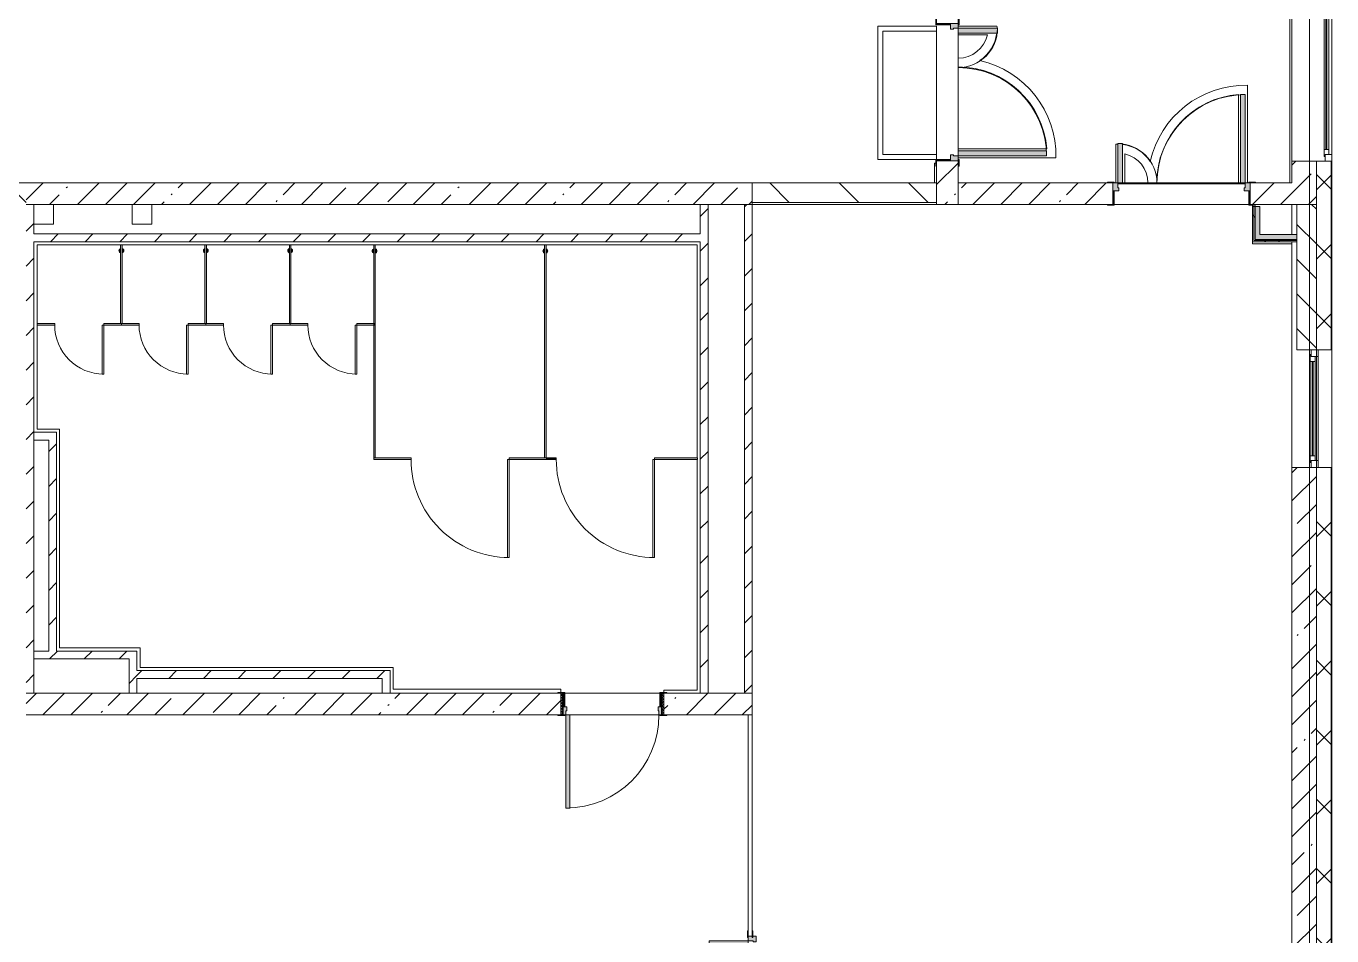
# Model space of a CAD drawing. Header units: millimetres. Extents: x 35224 to 234359, y -8553 to 29000.
# Drawn here: x 219279 to 232587, y 2927 to 12198 of the extents above; entities that cross this region are included whole.
import ezdxf

# ---------------------------------------------------------------- set-up
doc = ezdxf.new("R2010")
doc.units = ezdxf.units.MM
doc.linetypes.add('Осевая', pattern=[3175, 635, -476.25, 1587.5, -476.25])
for name, color, linetype, lineweight, true_color in [('A-DOOR-2', 7, 'Continuous', 5, 0xaaaaaa), ('A-DOOR-3', 7, 'Continuous', 5, 0xe2e2e2), ('A-DOOR-FRAM-2', 7, 'Continuous', 5, 0xe2e2e2), ('A-DOOR-FRAM-3', 7, 'Continuous', 5, 0xaaaaaa), ('A-FLOR-2', 7, 'Continuous', 5, 0xaaaaaa), ('A-GENM-4', 7, 'Continuous', 5, 0xe2ddcd), ('I-WALL-1', 7, 'Continuous', 9, 0xe7e7e7)]:
    doc.layers.add(name, color=color, linetype=linetype, lineweight=lineweight, true_color=true_color)
for name, color, linetype, lineweight in [('A-DOOR-6', 7, 'Continuous', 5), ('A-GENM-1', 7, 'Continuous', 5), ('A-GLAZ-1', 7, 'Continuous', 5), ('A-WALL', 7, 'Continuous', 9), ('A-WALL-4', 7, 'Continuous', 5), ('I-WALL-3', 7, 'Continuous', 5), ('Оси', 7, 'Continuous', 9), ('Оси-2', 7, 'Осевая', 9)]:
    doc.layers.add(name, color=color, linetype=linetype, lineweight=lineweight)
pattern_1 = [(45, (107348.7, 0), (-176.7767, 176.7767), [])]
pattern_2 = [(45, (107348.7, 0), (-285.1231, 285.1231), []), (45, (107633.8, 0), (-285.1231, 285.1231), [504.031, -100.806, 16.764, -84.042])]
pattern_3 = [(45, (107348.7, 0), (-530.33, 530.33), []), (135, (107348.7, 0), (-530.33, -530.33), [])]

# ---------------------------------------------------------------- blocks, each defined once
blk = doc.blocks.new('120_Окно_СКБ_1Ст - 120_Окно_СКБ_1Ст 1200х2500_h_ с форточкой 3-24161067-3_7_2_птичка')
at = {"layer": 'A-GLAZ-1'}
for p, q in [((-600, -127), (-600, -57)), ((-600, -57), (-530, -57)), ((600, -57), (-600, -57)), ((-530, -127), (-600, -127)), ((-600, -127), (-550, -127)), ((-530, -127), (-550, -127)), ((-550, -127), (-550, -137)), ((-530, -57), (-530, -127)), ((530, -87), (-530, -87)), ((-530, -87), (-530, -127)), ((-480, -137), (-480, -87)), ((-480, -107), (480, -107)), ((480, -117), (-480, -117)), ((480, -137), (480, -87)), ((530, -127), (530, -57)), ((530, -57), (600, -57)), ((530, -127), (530, -87)), ((600, -127), (530, -127)), ((550, -127), (530, -127)), ((550, -127), (600, -127)), ((550, -137), (550, -127)), ((600, -57), (600, -127)), ((-550, -137), (550, -137)), ((550, -137), (-550, -137))]:
    blk.add_line(p, q, dxfattribs=at)
blk = doc.blocks.new('110_Дверь_СКБ_2Ст - Д-5_п_ Из игровой в коридор-32679362-3_7_2_птичка')
at = {"layer": 'A-DOOR-3'}
for points in [[(612.5, 110), (662.5, 110), (662.5, 1010), (612.5, 1010), (612.5, 152.6)], [(-637.5, 110), (-587.5, 110), (-587.5, 510), (-637.5, 510)], [(712.5, -110), (712.5, 30), (697.5, 30), (697.5, -110)]]:
    blk.add_hatch(color=256, dxfattribs=at).paths.add_polyline_path(points)
h = blk.add_hatch(color=256, dxfattribs=at)
h.paths.add_polyline_path([(652.5, 30), (712.5, 30), (712.5, 110), (662.5, 110), (662.5, 60), (652.5, 60)])
h.paths.add_polyline_path([(-687.5, 30), (-627.5, 30), (-627.5, 60), (-637.5, 60), (-637.5, 110), (-687.5, 110)])
at = {"layer": 'A-DOOR-FRAM-2'}
for points in [[(-672.5, 110), (-672.5, 118), (-742.5, 118), (-742.5, 110)], [(-672.5, -110), (-672.5, 30), (-687.5, 30), (-687.5, -110)], [(767.5, 110), (767.5, 118), (697.5, 118), (697.5, 110), (761.2, 110)], [(-672.5, -118), (-672.5, -110), (-742.5, -110), (-742.5, -118)], [(767.5, -118), (767.5, -110), (697.5, -110), (697.5, -118), (761.2, -118)]]:
    blk.add_hatch(color=256, dxfattribs=at).paths.add_polyline_path(points)
at = {"layer": 'A-DOOR-2'}
for p, q in [((662.5, 1010), (612.5, 1010)), ((612.5, 1010), (612.5, 110)), ((662.5, 110), (662.5, 1010)), ((-637.5, 510), (-637.5, 110)), ((-587.5, 510), (-637.5, 510)), ((-587.5, 110), (-587.5, 510)), ((-637.5, 110), (-587.5, 110)), ((612.5, 110), (662.5, 110))]:
    blk.add_line(p, q, dxfattribs=at)
for centre, radius, start, end in [((662.5, 110), 900, 90, 180), ((-637.5, 110), 400, 360, 90)]:
    blk.add_arc(centre, radius, start, end, dxfattribs=at)
at = {"layer": 'A-DOOR-FRAM-3'}
for p, q in [((-672.5, 118), (-742.5, 118)), ((-742.5, 118), (-742.5, 110)), ((-742.5, 110), (-672.5, 110)), ((-637.5, 110), (-687.5, 110)), ((-687.5, 110), (-687.5, 30)), ((-687.5, 30), (-627.5, 30)), ((-672.5, 30), (-687.5, 30)), ((-687.5, 30), (-687.5, -110)), ((-672.5, 110), (-672.5, 118)), ((-672.5, -110), (-672.5, 30)), ((-637.5, 60), (-637.5, 110)), ((-627.5, 60), (-637.5, 60)), ((-627.5, 30), (-627.5, 60)), ((662.5, 60), (652.5, 60)), ((652.5, 60), (652.5, 30)), ((652.5, 30), (712.5, 30)), ((662.5, 110), (662.5, 60)), ((712.5, 110), (662.5, 110)), ((767.5, 118), (697.5, 118)), ((697.5, 118), (697.5, 110)), ((697.5, 110), (767.5, 110)), ((712.5, 30), (697.5, 30)), ((697.5, 30), (697.5, -110)), ((712.5, 30), (712.5, 110)), ((712.5, -110), (712.5, 30)), ((767.5, 110), (767.5, 118)), ((-672.5, -110), (-742.5, -110)), ((-742.5, -110), (-742.5, -118)), ((-742.5, -118), (-672.5, -118)), ((-687.5, -110), (-672.5, -110)), ((-672.5, -118), (-672.5, -110)), ((697.5, -110), (712.5, -110)), ((767.5, -110), (697.5, -110)), ((697.5, -110), (697.5, -118)), ((697.5, -118), (767.5, -118)), ((767.5, -118), (767.5, -110))]:
    blk.add_line(p, q, dxfattribs=at)
blk = doc.blocks.new('110_Дверь_СКБ_2Ст - Д-1_л_Лестничная клетка EIS60 2-32142534-3_7_2_птичка')
at = {"layer": 'A-DOOR-3'}
for points in [[(612, 110), (662, 110), (662, 1010), (612, 1010), (612, 603)], [(-588, 110), (-588, 510), (-638, 510), (-638, 110)], [(712, -110), (712, 30), (698, 25), (698, -110)]]:
    blk.add_hatch(color=256, dxfattribs=at).paths.add_polyline_path(points)
h = blk.add_hatch(color=256, dxfattribs=at)
h.paths.add_polyline_path([(652, 30), (712, 30), (712, 110), (662, 110), (662, 60), (652, 60)])
h.paths.add_polyline_path([(-688, 30), (-628, 30), (-628, 60), (-638, 60), (-638, 110), (-688, 110)])
at = {"layer": 'A-DOOR-FRAM-2'}
for points in [[(-672, 110), (-672, 118), (-742, 118), (-742, 110)], [(-672, -110), (-672, 30), (-688, 25), (-688, -110)], [(768, 110), (768, 118), (698, 118), (698, 110)], [(-672, -118), (-672, -110), (-742, -110), (-742, -118)], [(768, -118), (768, -110), (698, -110), (698, -118)]]:
    blk.add_hatch(color=256, dxfattribs=at).paths.add_polyline_path(points)
at = {"layer": 'A-DOOR-2'}
for p, q in [((662, 1010), (612, 1010)), ((612, 1010), (612, 110)), ((662, 110), (662, 1010)), ((-638, 510), (-638, 110)), ((-588, 510), (-638, 510)), ((-588, 110), (-588, 510)), ((-638, 110), (-588, 110)), ((612, 110), (662, 110))]:
    blk.add_line(p, q, dxfattribs=at)
for centre, radius, start, end in [((662, 110), 900, 90, 180), ((-638, 110), 400, 360, 90)]:
    blk.add_arc(centre, radius, start, end, dxfattribs=at)
at = {"layer": 'A-DOOR-FRAM-3'}
for p, q in [((-672, 118), (-742, 118)), ((-742, 118), (-742, 110)), ((-742, 110), (-672, 110)), ((-638, 110), (-688, 110)), ((-688, 110), (-688, 30)), ((-688, 30), (-628, 30)), ((-672, 30), (-688, 30)), ((-688, 30), (-688, -110)), ((-672, 110), (-672, 118)), ((-672, -110), (-672, 30)), ((-638, 60), (-638, 110)), ((-628, 60), (-638, 60)), ((-628, 30), (-628, 60)), ((662, 60), (652, 60)), ((652, 60), (652, 30)), ((652, 30), (712, 30)), ((662, 110), (662, 60)), ((712, 110), (662, 110)), ((768, 118), (698, 118)), ((698, 118), (698, 110)), ((698, 110), (768, 110)), ((712, 30), (698, 30)), ((698, 30), (698, -110)), ((712, 30), (712, 110)), ((712, -110), (712, 30)), ((768, 110), (768, 118)), ((-672, -110), (-742, -110)), ((-742, -110), (-742, -118)), ((-742, -118), (-672, -118)), ((-688, -110), (-672, -110)), ((-672, -118), (-672, -110)), ((698, -110), (712, -110)), ((768, -110), (698, -110)), ((698, -110), (698, -118)), ((698, -118), (768, -118)), ((768, -118), (768, -110))]:
    blk.add_line(p, q, dxfattribs=at)
blk = doc.blocks.new('110_Дверь_СКБ_1Ст_Внутренняя1 - Д-7а_л__950x2100h_Туалет-V143-3_7_2_птичка')
at = {"layer": 'A-DOOR-2'}
h = blk.add_hatch(dxfattribs=at)
h.set_pattern_fill('FP_120', color=256, style=0, pattern_type=2)
h.set_pattern_definition([(135, (1776.41, 174.685), (-14.14214, -14.14214), []), (225, (1776.41, 174.685), (14.14214, -14.14214), [])])
h.paths.add_polyline_path([(537.5, 110), (512.5, 110), (512.5, -110), (537.5, -110)])
at = {"layer": 'A-DOOR-3'}
h = blk.add_hatch(color=256, dxfattribs=at)
h.paths.add_polyline_path([(-487.5, 110), (-487.5, 30), (-452.5, 30), (-452.5, 70), (-462.5, 70), (-462.5, 110), (-476.9, 110)])
h.paths.add_polyline_path([(512.5, 110), (487.5, 110), (487.5, 70), (477.5, 70), (477.5, 30), (512.5, 30)])
at = {"layer": 'A-DOOR-FRAM-2'}
for points in [[(447.5, 1060), (447.5, 110), (487.5, 110), (487.5, 1060)], [(-472.5, 118), (-542.5, 118), (-542.5, 110), (-472.5, 110)], [(-476.9, 30), (-487.5, 30), (-487.5, -110), (-472.5, -110), (-472.5, 30)], [(567.5, 118), (497.5, 118), (497.5, 110), (567.5, 110)], [(512.5, 30), (497.5, 30), (497.5, -110), (512.5, -110)], [(-472.5, -110), (-542.5, -110), (-542.5, -118), (-472.5, -118)], [(567.5, -110), (497.5, -110), (497.5, -118), (567.5, -118)]]:
    blk.add_hatch(color=256, dxfattribs=at).paths.add_polyline_path(points)
at = {"layer": 'A-DOOR-FRAM-3'}
h = blk.add_hatch(dxfattribs=at)
h.set_pattern_fill('FP_121', color=256, style=0, pattern_type=2)
h.set_pattern_definition([(45, (-346.384, 174.685), (-14.1421, 14.1421), []), (135, (-346.384, 174.685), (-14.1421, -14.1421), [])])
h.paths.add_polyline_path([(-487.5, 110), (-512.5, 110), (-512.5, -110), (-487.5, -110)])
at = {"layer": 'A-DOOR-2'}
for p, q in [((487.5, 1060), (447.5, 1060)), ((447.5, 1060), (447.5, 110)), ((487.5, 110), (487.5, 1060)), ((447.5, 110), (487.5, 110))]:
    blk.add_line(p, q, dxfattribs=at)
blk.add_arc((487.5, 110), 950, 90, 180, dxfattribs=at)
at = {"layer": 'A-DOOR-FRAM-3'}
for p, q in [((-472.5, 118), (-542.5, 118)), ((-542.5, 118), (-542.5, 110)), ((-542.5, 110), (-472.5, 110)), ((-487.5, 110), (-512.5, 110)), ((-512.5, 110), (-512.5, -110)), ((-462.5, 110), (-487.5, 110)), ((-487.5, 110), (-487.5, 30)), ((-487.5, -110), (-487.5, 110)), ((-472.5, 110), (-487.5, 110)), ((-487.5, 110), (-487.5, 109)), ((-487.5, 109), (-472.5, 109)), ((-487.5, 30), (-452.5, 30)), ((-472.5, 30), (-487.5, 30)), ((-487.5, 30), (-487.5, -110)), ((-472.5, 110), (-472.5, 118)), ((-472.5, 109), (-472.5, 110)), ((-472.5, -110), (-472.5, 30)), ((-462.5, 70), (-462.5, 110)), ((-452.5, 70), (-462.5, 70)), ((-452.5, 30), (-452.5, 70)), ((487.5, 70), (477.5, 70)), ((477.5, 70), (477.5, 30)), ((477.5, 30), (512.5, 30)), ((487.5, 110), (487.5, 70)), ((512.5, 110), (487.5, 110)), ((567.5, 118), (497.5, 118)), ((497.5, 118), (497.5, 110)), ((512.5, 110), (497.5, 110)), ((497.5, 110), (497.5, 109)), ((497.5, 110), (567.5, 110)), ((497.5, 109), (512.5, 109)), ((512.5, 30), (497.5, 30)), ((497.5, 30), (497.5, -110)), ((512.5, 30), (512.5, 110)), ((537.5, 110), (512.5, 110)), ((512.5, 110), (512.5, -110)), ((512.5, 109), (512.5, 110)), ((512.5, -110), (512.5, 30)), ((537.5, -110), (537.5, 110)), ((567.5, 110), (567.5, 118)), ((-472.5, -110), (-542.5, -110)), ((-542.5, -110), (-542.5, -118)), ((-542.5, -118), (-472.5, -118)), ((-512.5, -110), (-487.5, -110)), ((-487.5, -110), (-472.5, -110)), ((-472.5, -118), (-472.5, -110)), ((497.5, -110), (512.5, -110)), ((567.5, -110), (497.5, -110)), ((497.5, -110), (497.5, -118)), ((497.5, -118), (567.5, -118)), ((512.5, -110), (537.5, -110)), ((567.5, -118), (567.5, -110))]:
    blk.add_line(p, q, dxfattribs=at)
blk = doc.blocks.new('120_Окно_СКБ_2Ст_Фрамуга сверху - 120_Окно_СКБ_2Ст_2300х2500_h_ ДОО 2-24160916-3_7_2_птичка')
at = {"layer": 'A-GLAZ-1'}
for p, q in [((-1150, 13), (-1150, 83)), ((-1150, 83), (-1080, 83)), ((1150, 83), (-1150, 83)), ((-1080, 13), (-1150, 13)), ((-1150, 13), (-540, 13)), ((-1080, 83), (-1080, 13)), ((-1080, 83), (1080, 83)), ((-590, 53), (-1080, 53)), ((-590, 43), (-1080, 43)), ((-1080, 13), (-540, 13)), ((-590, 13), (-590, 83)), ((-590, 83), (-520, 83)), ((-520, 13), (-590, 13)), ((-520, 13), (-540, 13)), ((-540, 13), (-540, 3)), ((-540, 3), (1100, 3)), ((1100, 3), (-540, 3)), ((-520, 83), (-520, 13)), ((1080, 53), (-520, 53)), ((-520, 53), (-520, 13)), ((-470, 3), (-470, 53)), ((-470, 33), (1030, 33)), ((1030, 23), (-470, 23)), ((1030, 3), (1030, 53)), ((1080, 13), (1080, 83)), ((1080, 83), (1150, 83)), ((1080, 13), (1080, 53)), ((1150, 13), (1080, 13)), ((1100, 13), (1080, 13)), ((1100, 13), (1150, 13)), ((1100, 3), (1100, 13)), ((1150, 83), (1150, 13))]:
    blk.add_line(p, q, dxfattribs=at)
blk = doc.blocks.new('131_Сантехническая перегородка_Дверь 5 - СД-1-V256-3_7_2_птичка')
at = {"layer": 'A-GENM-4'}
for points in [[(70, 8), (70, -8), (250, -8), (250, 8)], [(750, 8), (750, -8), (930, -8), (930, 8)]]:
    blk.add_hatch(color=256, dxfattribs=at).paths.add_polyline_path(points)
at = {"layer": 'A-DOOR-6'}
for p, q in [((266, 508), (250, 508)), ((250, 8), (250, 508)), ((266, 8), (266, 508)), ((266, 8), (250, 8))]:
    blk.add_line(p, q, dxfattribs=at)
blk.add_arc((250, 8), 500, 360, 90, dxfattribs=at)
at = {"layer": 'A-GENM-1'}
for p, q in [((250, 8), (70, 8)), ((70, 8), (70, -8)), ((250, -8), (250, 8)), ((930, 8), (750, 8)), ((750, 8), (750, -8)), ((930, -8), (930, 8)), ((70, -8), (250, -8)), ((750, -8), (930, -8))]:
    blk.add_line(p, q, dxfattribs=at)
blk = doc.blocks.new('131_Сантехническая перегородка 6 - СП-1-V254-3_7_2_птичка')
at = {"layer": 'A-GENM-4'}
blk.add_hatch(color=256, dxfattribs=at).paths.add_polyline_path([(800, 8), (0, 8), (0, -8), (800, -8)])
at = {"layer": 'A-GENM-1'}
for p, q in [((800, 8), (0, 8)), ((0, 8), (0, -8)), ((800, -8), (800, 8)), ((0, -8), (800, -8))]:
    blk.add_line(p, q, dxfattribs=at)
at = {"layer": 'A-GENM-1', "flags": 128}
for points in [[(71, 8), (71, 9), (71, 9), (70, 9), (70, 10), (70, 10), (69, 11), (69, 11), (68, 12), (68, 12), (67, 12), (67, 13), (66, 13), (66, 13), (65, 14), (65, 14), (64, 14), (64, 14), (63, 14), (62, 15), (62, 15), (61, 15), (61, 15), (60, 15), (59, 15), (59, 15), (58, 15), (58, 15), (57, 15), (56, 15), (56, 15), (55, 15), (55, 15), (54, 14), (54, 14), (53, 14), (52, 14), (52, 13), (51, 13), (51, 13), (50, 13), (50, 12), (49, 12), (49, 11), (48, 11), (48, 11), (48, 10), (47, 10), (47, 9), (46, 9), (46, 8), (46, 8)], [(46, -8), (46, -9), (47, -9), (47, -9), (47, -10), (48, -10), (48, -11), (49, -11), (49, -12), (50, -12), (50, -12), (51, -13), (51, -13), (52, -13), (52, -14), (53, -14), (53, -14), (54, -14), (54, -14), (55, -15), (56, -15), (56, -15), (57, -15), (57, -15), (58, -15), (59, -15), (59, -15), (60, -15), (60, -15), (61, -15), (62, -15), (62, -15), (63, -15), (63, -14), (64, -14), (64, -14), (65, -14), (66, -13), (66, -13), (67, -13), (67, -13), (68, -12), (68, -12), (69, -11), (69, -11), (69, -11), (70, -10), (70, -10), (71, -9), (71, -9), (71, -8), (71, -8)]]:
    blk.add_lwpolyline(points, dxfattribs=at)
at = {"layer": 'A-GENM-1'}
for radius, start, end in [(24.6, 19.9113, 160.0887), (17.6, 45, 135), (17.6, 45, 135), (15.1, 45, 135), (24.6, 199.9113, 340.0887), (17.6, 225, 315), (17.6, 225, 315), (15.1, 225, 315)]:
    blk.add_arc((59, 0), radius, start, end, dxfattribs=at)
blk = doc.blocks.new('131_Сантехническая перегородка 7 - СП-1-V253-3_7_2_птичка')
at = {"layer": 'A-GENM-4'}
blk.add_hatch(color=256, dxfattribs=at).paths.add_polyline_path([(2166, 8), (-4, 8), (-4, -8), (2166, -8)])
at = {"layer": 'A-GENM-1'}
for p, q in [((2166, 8), (-4, 8)), ((-4, 8), (-4, -8)), ((2166, -8), (2166, 8)), ((-4, -8), (2166, -8))]:
    blk.add_line(p, q, dxfattribs=at)
at = {"layer": 'A-GENM-1', "flags": 128}
for points in [[(71, 8), (71, 9), (71, 9), (70, 9), (70, 10), (70, 10), (69, 11), (69, 11), (68, 12), (68, 12), (67, 12), (67, 13), (66, 13), (66, 13), (65, 14), (65, 14), (64, 14), (64, 14), (63, 14), (62, 15), (62, 15), (61, 15), (61, 15), (60, 15), (59, 15), (59, 15), (58, 15), (58, 15), (57, 15), (56, 15), (56, 15), (55, 15), (55, 15), (54, 14), (54, 14), (53, 14), (52, 14), (52, 13), (51, 13), (51, 13), (50, 13), (50, 12), (49, 12), (49, 11), (48, 11), (48, 11), (48, 10), (47, 10), (47, 9), (46, 9), (46, 8), (46, 8)], [(46, -8), (46, -9), (47, -9), (47, -9), (47, -10), (48, -10), (48, -11), (49, -11), (49, -12), (50, -12), (50, -12), (51, -13), (51, -13), (52, -13), (52, -14), (53, -14), (53, -14), (54, -14), (54, -14), (55, -15), (56, -15), (56, -15), (57, -15), (57, -15), (58, -15), (59, -15), (59, -15), (60, -15), (60, -15), (61, -15), (62, -15), (62, -15), (63, -15), (63, -14), (64, -14), (64, -14), (65, -14), (66, -13), (66, -13), (67, -13), (67, -13), (68, -12), (68, -12), (69, -11), (69, -11), (69, -11), (70, -10), (70, -10), (71, -9), (71, -9), (71, -8), (71, -8)]]:
    blk.add_lwpolyline(points, dxfattribs=at)
at = {"layer": 'A-GENM-1'}
for radius, start, end in [(24.6, 19.9113, 160.0887), (17.6, 45, 135), (17.6, 45, 135), (15.1, 45, 135), (24.6, 199.9113, 340.0887), (17.6, 225, 315), (17.6, 225, 315), (15.1, 225, 315)]:
    blk.add_arc((59, 0), radius, start, end, dxfattribs=at)
blk = doc.blocks.new('131_Сантехническая перегородка_Дверь МГН - СД-1-V255-3_7_2_птичка')
at = {"layer": 'A-GENM-4'}
for points in [[(-370, 8), (-370, -8), (10, -8), (10, 8)], [(1010, 8), (1010, -8), (1390, -8), (1390, 8), (1256, 8)]]:
    blk.add_hatch(color=256, dxfattribs=at).paths.add_polyline_path(points)
at = {"layer": 'A-DOOR-6'}
for p, q in [((10, 1008), (26, 1008)), ((10, 8), (10, 1008)), ((26, 8), (26, 1008)), ((10, 8), (26, 8))]:
    blk.add_line(p, q, dxfattribs=at)
blk.add_arc((10, 8), 1000, 360, 90, dxfattribs=at)
at = {"layer": 'A-GENM-1'}
for p, q in [((10, 8), (-370, 8)), ((-370, 8), (-370, -8)), ((10, -8), (10, 8)), ((1390, 8), (1010, 8)), ((1010, 8), (1010, -8)), ((1390, -8), (1390, 8)), ((-370, -8), (10, -8)), ((1010, -8), (1390, -8))]:
    blk.add_line(p, q, dxfattribs=at)
blk = doc.blocks.new('131_Сантехническая перегородка_Дверь МГН 2 - СД-1-V257-3_7_2_птичка')
at = {"layer": 'A-GENM-4'}
for points in [[(-430, 8), (-430, -8), (10, -8), (10, 8)], [(1010, 8), (1010, -8), (1110, -8), (1110, 8)]]:
    blk.add_hatch(color=256, dxfattribs=at).paths.add_polyline_path(points)
at = {"layer": 'A-DOOR-6'}
for p, q in [((10, 1008), (26, 1008)), ((10, 8), (10, 1008)), ((26, 8), (26, 1008)), ((10, 8), (26, 8))]:
    blk.add_line(p, q, dxfattribs=at)
blk.add_arc((10, 8), 1000, 360, 90, dxfattribs=at)
at = {"layer": 'A-GENM-1'}
for p, q in [((10, 8), (-430, 8)), ((-430, 8), (-430, -8)), ((10, -8), (10, 8)), ((1110, 8), (1010, 8)), ((1010, 8), (1010, -8)), ((1110, -8), (1110, 8)), ((-430, -8), (10, -8)), ((1010, -8), (1110, -8))]:
    blk.add_line(p, q, dxfattribs=at)
blk = doc.blocks.new('110_Дверь_СКБ_2Ст - Д-5_п__в составе перегородки _не входит в спец__-32680317-3_7_2_птичка')
at = {"layer": 'A-DOOR-3'}
h = blk.add_hatch(color=256, dxfattribs=at)
h.paths.add_polyline_path([(712, -20), (712, 60), (652, 60), (652, 30), (662, 30), (662, -20)])
h.paths.add_polyline_path([(-628, 60), (-688, 60), (-688, -20), (-638, -20), (-638, 30), (-628, 30)])
for points in [[(-588, -420), (-588, -20), (-638, -20), (-638, -420)], [(662, -920), (662, -20), (612, -20), (612, -920)]]:
    blk.add_hatch(color=256, dxfattribs=at).paths.add_polyline_path(points)
at = {"layer": 'A-DOOR-FRAM-2'}
for points in [[(-673, 28), (-743, 28), (-743, 20), (-673, 20)], [(767, 28), (697, 28), (697, 20), (767, 20)], [(-673, -20), (-743, -20), (-743, -28), (-673, -28)], [(767, -20), (697, -20), (697, -28), (767, -28)]]:
    blk.add_hatch(color=256, dxfattribs=at).paths.add_polyline_path(points)
at = {"layer": 'A-DOOR-2'}
for p, q in [((-638, -20), (-588, -20)), ((-638, -420), (-638, -20)), ((-588, -20), (-588, -420)), ((612, -20), (662, -20)), ((612, -920), (612, -20)), ((662, -20), (662, -920)), ((-588, -420), (-638, -420)), ((662, -920), (612, -920))]:
    blk.add_line(p, q, dxfattribs=at)
for centre, radius, start, end in [((-638, -20), 400, 270, 0), ((662, -20), 900, 180, 270)]:
    blk.add_arc(centre, radius, start, end, dxfattribs=at)
at = {"layer": 'A-DOOR-FRAM-3'}
for p, q in [((-743, 28), (-673, 28)), ((-743, 20), (-743, 28)), ((-673, 20), (-743, 20)), ((-688, 60), (-628, 60)), ((-688, -20), (-688, 60)), ((-688, 20), (-673, 20)), ((-688, 19), (-688, 20)), ((-673, 19), (-688, 19)), ((-673, 28), (-673, 20)), ((-673, 20), (-673, 19)), ((-638, 30), (-638, -20)), ((-628, 30), (-638, 30)), ((-628, 60), (-628, 30)), ((652, 60), (712, 60)), ((652, 30), (652, 60)), ((662, 30), (652, 30)), ((662, -20), (662, 30)), ((697, 20), (697, 28)), ((697, 28), (767, 28)), ((697, 19), (697, 20)), ((697, 20), (712, 20)), ((767, 20), (697, 20)), ((712, 19), (697, 19)), ((712, 60), (712, -20)), ((712, 20), (712, 19)), ((767, 28), (767, 20)), ((-743, -20), (-673, -20)), ((-743, -28), (-743, -20)), ((-673, -28), (-743, -28)), ((-638, -20), (-688, -20)), ((-673, -20), (-673, -28)), ((712, -20), (662, -20)), ((697, -28), (697, -20)), ((697, -20), (767, -20)), ((767, -28), (697, -28)), ((767, -20), (767, -28))]:
    blk.add_line(p, q, dxfattribs=at)

msp = doc.modelspace()

# ---------------------------------------------------------------- hatches: boundary and pattern name
at = {"layer": 'A-WALL-4'}
h = msp.add_hatch(dxfattribs=at)
h.set_pattern_fill('FP_93', color=256, style=0, pattern_type=2)
h.set_pattern_definition([(45, (107348.7, 0), (-353.5534, 353.5534), []), (135, (107348.7, 0), (-353.5534, -353.5534), [])])
h.paths.add_polyline_path([(232428.7, -250), (232578.7, -250), (232578.7, 7700), (232428.7, 7700), (232428.7, -100)])
h.paths.add_polyline_path([(232578.7, 8900), (232578.7, 10820), (232428.7, 10820), (232428.7, 8900)])
h.paths.add_polyline_path([(232578.7, 13120), (232578.7, 21400), (232428.7, 21400), (232428.7, 13120)])
h = msp.add_hatch(dxfattribs=at)
h.set_pattern_fill('FP_91', color=256, style=0, pattern_type=2)
h.set_pattern_definition([(135, (107348.7, 0), (-176.7767, -176.7767), [])])
h.paths.add_polyline_path([(232428.7, 8900), (232428.7, 10380), (232228.7, 10380), (232228.7, 8900)])
at = {"layer": 'I-WALL-1'}
for points in [[(231853.7, 10025), (231853.7, 10360), (231803.7, 10360), (231803.7, 10025)], [(232228.7, 10025), (232228.7, 10075), (231853.7, 10075), (231853.7, 10025)]]:
    msp.add_hatch(color=256, dxfattribs=at).paths.add_polyline_path(points)
at = {"layer": 'I-WALL-3'}
h = msp.add_hatch(dxfattribs=at)
h.set_pattern_fill('FP_89', color=256, style=0, pattern_type=2)
h.set_pattern_definition(pattern_2)
h.paths.add_polyline_path([(232178.7, 10600), (232428.7, 10600), (232428.7, 10820), (232178.7, 10820), (232178.7, 10642.6)])
h.paths.add_polyline_path([(232428.7, 13120), (232428.7, 21400), (232178.7, 21400), (232178.7, 13120)])
h = msp.add_hatch(dxfattribs=at)
h.set_pattern_fill('FP_89', color=256, style=0, pattern_type=2)
h.set_pattern_definition(pattern_2)
h.paths.add_polyline_path([(228558.7, 10380), (228778.7, 10380), (228778.7, 10825), (228558.7, 10825), (228558.7, 10400)])
h.paths.add_polyline_path([(228728.7, 12225), (228778.7, 12225), (228778.7, 13400), (228558.7, 13400), (228558.7, 12225), (228698.7, 12225)])
h.paths.add_polyline_path([(228558.7, 13900), (228778.7, 13900), (228778.7, 18600), (228558.7, 18600), (228558.7, 14691.7)])
h.paths.add_polyline_path([(228778.3, 19100), (228778.7, 19100), (228778.7, 19110), (228558.7, 19110), (228558.7, 19100)])
h = msp.add_hatch(dxfattribs=at)
h.set_pattern_fill('FP_92', color=256, style=0, pattern_type=2)
h.set_pattern_definition([(135, (107348.7, 0), (-353.5534, -353.5534), [])])
h.paths.add_polyline_path([(227607.5, 10400), (228558.7, 10400), (228558.7, 10600), (226678.7, 10600), (226678.7, 10400)])
h.paths.add_polyline_path([(214998.7, 10400), (215053.7, 10400), (215053.7, 10600), (214698.7, 10600), (214698.7, 10400)])
h.paths.add_polyline_path([(217353.2, 10400), (217578.7, 10400), (217578.7, 10600), (216453.7, 10600), (216453.7, 10400), (217098.7, 10400)])
h.paths.add_polyline_path([(219217.6, 10400), (219278.7, 10400), (219278.7, 10600), (218528.7, 10600), (218528.7, 10400), (218558.7, 10400)])
h = msp.add_hatch(dxfattribs=at)
h.set_pattern_fill('FP_89', color=256, style=0, pattern_type=2)
h.set_pattern_definition(pattern_2)
h.paths.add_polyline_path([(226678.7, 10380), (226678.7, 10600), (219278.7, 10600), (219278.7, 10380), (223878.6, 10380)])
h = msp.add_hatch(dxfattribs=at)
h.set_pattern_fill('FP_89', color=256, style=0, pattern_type=2)
h.set_pattern_definition(pattern_2)
h.paths.add_polyline_path([(229471.9, 10380), (230353.7, 10380), (230353.7, 10600), (228778.7, 10600), (228778.7, 10380)])
h.paths.add_polyline_path([(232428.7, 10380), (232428.7, 10600), (231753.7, 10600), (231753.7, 10380), (232268.5, 10380)])
h = msp.add_hatch(dxfattribs=at)
h.set_pattern_fill('FP_94', color=256, style=0, pattern_type=2)
h.set_pattern_definition(pattern_1)
h.paths.add_polyline_path([(219358.7, 5400), (219358.7, 10380), (219278.7, 10380), (219278.7, 5400)])
h = msp.add_hatch(dxfattribs=at)
h.set_pattern_fill('FP_94', color=256, style=0, pattern_type=2)
h.set_pattern_definition(pattern_1)
h.paths.add_polyline_path([(226228.7, 5400), (226228.7, 10380), (226148.7, 10380), (226148.7, 5400), (226209.2, 5400)])
h = msp.add_hatch(dxfattribs=at)
h.set_pattern_fill('FP_94', color=256, style=0, pattern_type=2)
h.set_pattern_definition(pattern_1)
h.paths.add_polyline_path([(226678.7, 5400), (226678.7, 10380), (226598.7, 10380), (226598.7, 5400), (226675.3, 5400)])
h = msp.add_hatch(dxfattribs=at)
h.set_pattern_fill('FP_178', color=256, style=0, pattern_type=2)
h.set_pattern_definition(pattern_3)
h.paths.add_polyline_path([(231791.2, 10000), (231791.2, 10360), (231778.7, 10360), (231778.7, 10000)])
h = msp.add_hatch(dxfattribs=at)
h.set_pattern_fill('FP_178', color=256, style=0, pattern_type=2)
h.set_pattern_definition(pattern_3)
h.paths.add_polyline_path([(231803.7, 10012.5), (231802.4, 10360), (231791.2, 10360), (231791.2, 10012.5)])
h = msp.add_hatch(dxfattribs=at)
h.set_pattern_fill('FP_94', color=256, style=0, pattern_type=2)
h.set_pattern_definition(pattern_1)
h.paths.add_polyline_path([(226148.7, 10000), (226148.7, 10080), (219358.7, 10080), (219358.7, 10000), (223878.6, 10000)])
h = msp.add_hatch(dxfattribs=at)
h.set_pattern_fill('FP_178', color=256, style=0, pattern_type=2)
h.set_pattern_definition(pattern_3)
h.paths.add_polyline_path([(231791.2, 10000), (232228.7, 10000), (232228.7, 10012.5), (231791.2, 10012.5)])
h = msp.add_hatch(dxfattribs=at)
h.set_pattern_fill('FP_178', color=256, style=0, pattern_type=2)
h.set_pattern_definition(pattern_3)
h.paths.add_polyline_path([(232228.7, 10012.5), (232228.7, 10025), (231803.7, 10025), (231803.7, 10012.5), (231853.7, 10012.5)])
h = msp.add_hatch(dxfattribs=at)
h.set_pattern_fill('FP_94', color=256, style=0, pattern_type=2)
h.set_pattern_definition(pattern_1)
h.paths.add_polyline_path([(219588.7, 5830), (219588.7, 7980), (219508.7, 7980), (219508.7, 5830)])
h = msp.add_hatch(dxfattribs=at)
h.set_pattern_fill('FP_89', color=256, style=0, pattern_type=2)
h.set_pattern_definition(pattern_2)
h.paths.add_polyline_path([(232428.7, -100), (232428.7, 7700), (232178.7, 7700), (232178.7, -100)])
h = msp.add_hatch(dxfattribs=at)
h.set_pattern_fill('FP_94', color=256, style=0, pattern_type=2)
h.set_pattern_definition(pattern_1)
h.paths.add_polyline_path([(218608.7, 6620), (219278.7, 6620), (219278.7, 6700), (218578.7, 6700), (218578.7, 6620)])
h.paths.add_polyline_path([(217098.7, 6620), (217628.7, 6620), (217628.7, 6700), (217098.7, 6700)])
h = msp.add_hatch(dxfattribs=at)
h.set_pattern_fill('FP_94', color=256, style=0, pattern_type=2)
h.set_pattern_definition(pattern_1)
h.paths.add_polyline_path([(220328.7, 5750), (220328.7, 5830), (219358.7, 5830), (219358.7, 5750), (220149.8, 5750)])
h = msp.add_hatch(dxfattribs=at)
h.set_pattern_fill('FP_94', color=256, style=0, pattern_type=2)
h.set_pattern_definition(pattern_1)
h.paths.add_polyline_path([(220328.7, 5400), (220408.7, 5400), (220408.7, 5830), (220328.7, 5830), (220328.7, 5750)])
h = msp.add_hatch(dxfattribs=at)
h.set_pattern_fill('FP_94', color=256, style=0, pattern_type=2)
h.set_pattern_definition(pattern_1)
h.paths.add_polyline_path([(222908.7, 5550), (222908.7, 5630), (220408.7, 5630), (220408.7, 5550)])
h = msp.add_hatch(dxfattribs=at)
h.set_pattern_fill('FP_94', color=256, style=0, pattern_type=2)
h.set_pattern_definition(pattern_1)
h.paths.add_polyline_path([(222988.7, 5400), (222988.7, 5630), (222908.7, 5630), (222908.7, 5400)])
h = msp.add_hatch(dxfattribs=at)
h.set_pattern_fill('FP_89', color=256, style=0, pattern_type=2)
h.set_pattern_definition(pattern_2)
h.paths.add_polyline_path([(225778.7, 5180), (226678.7, 5180), (226675.3, 5400), (225778.7, 5400)])
h.paths.add_polyline_path([(219278.7, 5180), (224728.7, 5180), (224728.7, 5400), (219278.7, 5400)])

# ---------------------------------------------------------------- linework, layer by layer
at = {"layer": 'A-FLOR-2'}
for p, q in [((232157.7, 10600), (232157.7, 13450)), ((227958.7, 12197.6), (227958.7, 10840)), ((228558.7, 12197.6), (227958.7, 12197.6)), ((228008.7, 10890), (228008.7, 12147.6)), ((228008.7, 12147.6), (228558.7, 12147.6)), ((228558.7, 12147.6), (228558.7, 12197.6)), ((229173.4, 12197.6), (228779, 12197.6)), ((228779, 12197.6), (228779, 12175)), ((228779, 12125), (228779, 12107.6)), ((228779, 12107.6), (229076.1, 12107.6)), ((228779, 11871.4), (228779, 11781.4)), ((231726.5, 10600), (231726.5, 11594.3)), ((231636.5, 11501.8), (231636.5, 10599.5)), ((229681.3, 10946.4), (228779, 10946.4)), ((228779, 10946.4), (228779, 10925)), ((230385.4, 10993.9), (230385.4, 10600)), ((227958.7, 10840), (228550.7, 10840)), ((228558.7, 10890), (228008.7, 10890)), ((228537.7, 10800), (228550.7, 10800)), ((228537.7, 10600), (228537.7, 10800)), ((228558.7, 10840), (228558.7, 10890)), ((228779, 10875), (228779, 10856.4)), ((228779, 10856.4), (229773.8, 10856.4)), ((230475.4, 10599.5), (230475.4, 10896.6)), ((230404.1, 10599.5), (230475.4, 10599.5)), ((230404.1, 10590), (231703.7, 10590)), ((230711.5, 10599.5), (230801.5, 10599.5)), ((231636.5, 10599.5), (231703.7, 10599.5)), ((219558.7, 10380), (219558.7, 10180)), ((220358.7, 10180), (220358.7, 10380)), ((220558.7, 10380), (220558.7, 10180)), ((228558.7, 10380), (226678.7, 10380)), ((231778.7, 10360), (231778.7, 10372)), ((219558.7, 10180), (219358.7, 10180)), ((220558.7, 10180), (220358.7, 10180)), ((231778.7, 9980), (231778.7, 10000)), ((222821.7, 9969), (219389.7, 9969)), ((219389.7, 9969), (219389.7, 9168)), ((224562.2, 9969), (222837.7, 9969)), ((226117.7, 9969), (224578.2, 9969)), ((226117.7, 7799), (226117.7, 9969)), ((232178.7, 9980), (231778.7, 9980)), ((219389.7, 9152), (219389.7, 8091)), ((219389.7, 8091), (219619.7, 8091)), ((219619.7, 8091), (219619.7, 5861)), ((226117.7, 5431), (226117.7, 7783)), ((219619.7, 5861), (220439.7, 5861)), ((220439.7, 5861), (220439.7, 5661)), ((220439.7, 5661), (223019.7, 5661)), ((223019.7, 5661), (223019.7, 5441)), ((223019.7, 5441), (224728.7, 5441)), ((224728.7, 5441), (224728.7, 5408)), ((225778.7, 5408), (225778.7, 5431)), ((225778.7, 5431), (226117.7, 5431))]:
    msp.add_line(p, q, dxfattribs=at)
for centre, radius, start, end in [((228779, 12176.4), 395, 303.54048, 352.50848), ((228779, 12176.4), 395, 359.78737, 3.07201), ((228779, 12176.4), 305, 270, 346.9573), ((228779, 10876.4), 995, 358.8489, 77.32946), ((228779, 10876.4), 905, 4.43687, 90), ((231706.5, 10599.5), 995, 88.8489, 167.32946), ((231706.5, 10599.5), 905, 94.43687, 180), ((230406.5, 10599.5), 395, 90.40773, 93.07201), ((230406.5, 10599.5), 395, 33.54048, 83.14192), ((230406.5, 10599.5), 305, 0, 76.9573)]:
    msp.add_arc(centre, radius, start, end, dxfattribs=at)
at = {"layer": 'A-WALL'}
for p, q in [((232428.7, 10820), (232428.7, 10600)), ((232428.7, 10600), (232428.7, 10820)), ((232578.7, 8900), (232578.7, 10820)), ((232581.7, 8900), (232581.7, 10820)), ((226678.7, 10600), (226678.7, 10400)), ((228558.7, 10400), (228558.7, 10600)), ((219358.7, 10380), (219278.7, 10380)), ((231791.2, 10012.5), (231791.2, 10360)), ((231803.7, 10025), (231803.7, 10360)), ((232428.7, 10380), (232228.7, 10380)), ((232428.7, 10380), (232428.7, 8900)), ((232428.7, 8900), (232428.7, 10380)), ((232228.7, 10012.5), (231791.2, 10012.5)), ((232228.7, 10025), (231803.7, 10025)), ((232578.7, -250), (232578.7, 7700)), ((232581.7, -253), (232581.7, 7700)), ((219278.7, 5400), (219358.7, 5400)), ((226148.7, 5400), (226228.7, 5400)), ((226598.7, 5400), (226678.7, 5400)), ((226678.7, 5180), (226638.7, 5180))]:
    msp.add_line(p, q, dxfattribs=at)
at = {"layer": 'A-WALL-4'}
for p, q in [((232586.7, 7700), (232586.7, 21558)), ((232586.7, 10820), (232428.7, 10820)), ((232428.7, 10600), (232428.7, 10380)), ((232228.7, 10380), (232228.7, 8900)), ((232228.7, 8900), (232428.7, 8900)), ((232428.7, 8900), (232586.7, 8900)), ((232428.7, 8900), (232428.7, -100)), ((232586.7, 7700), (232428.7, 7700)), ((232586.7, -258), (232586.7, 7700))]:
    msp.add_line(p, q, dxfattribs=at)
at = {"layer": 'I-WALL-3'}
for p, q in [((232178.7, 18850), (232178.7, 10600)), ((228558.7, 10890), (228558.7, 12147.6)), ((228778.7, 12125), (228778.7, 10925)), ((232428.7, 10820), (232178.7, 10820)), ((228558.7, 10770), (228558.7, 10600)), ((228778.7, 10380), (228778.7, 10770)), ((228558.7, 10600), (218558.7, 10600)), ((230298.7, 10600), (228778.7, 10600)), ((230475.4, 10600), (230711.5, 10600)), ((230800.7, 10600), (231636.5, 10600)), ((232178.7, 10600), (231808.7, 10600)), ((232428.7, 10380), (232428.7, 10600)), ((226678.7, 10400), (228558.7, 10400)), ((226678.7, 2980), (226678.7, 10400)), ((228558.7, 10400), (228558.7, 10380)), ((219358.7, 10080), (219358.7, 10380)), ((219358.7, 10380), (226678.7, 10380)), ((226148.7, 10380), (226148.7, 10080)), ((226228.7, 5400), (226228.7, 10380)), ((226598.7, 10380), (226598.7, 5400)), ((228558.7, 10380), (230298.7, 10380)), ((231738.7, 10380), (230368.7, 10380)), ((231778.7, 10360), (231778.7, 10000)), ((231853.7, 10360), (231778.7, 10360)), ((231808.7, 10380), (232228.7, 10380)), ((231853.7, 10075), (231853.7, 10360)), ((232178.7, 10075), (232178.7, 10380)), ((226148.7, 10080), (219358.7, 10080)), ((219358.7, 5400), (219358.7, 10000)), ((219358.7, 10000), (226148.7, 10000)), ((226148.7, 10000), (226148.7, 5400)), ((231778.7, 10000), (232228.7, 10000)), ((232228.7, 10075), (231853.7, 10075)), ((232178.7, 10000), (232178.7, 150)), ((232428.7, 8900), (232428.7, 7701)), ((219588.7, 8060), (219358.7, 8060)), ((219588.7, 5830), (219588.7, 8060)), ((219358.7, 7980), (219508.7, 7980)), ((219508.7, 7980), (219508.7, 5830)), ((232178.7, 7701), (232428.7, 7701)), ((232428.7, 7700), (232178.7, 7700)), ((232428.7, -100), (232428.7, 7700)), ((219508.7, 5830), (219358.7, 5830)), ((219358.7, 5750), (220328.7, 5750)), ((220408.7, 5830), (219588.7, 5830)), ((220328.7, 5750), (220328.7, 5400)), ((220408.7, 5630), (220408.7, 5830)), ((222988.7, 5630), (220408.7, 5630)), ((222988.7, 5400), (222988.7, 5630)), ((220408.7, 5550), (222908.7, 5550)), ((220408.7, 5400), (220408.7, 5550)), ((222908.7, 5550), (222908.7, 5400)), ((224698.7, 5400), (219358.7, 5400)), ((224768.7, 5400), (225738.7, 5400)), ((226148.7, 5400), (225808.7, 5400)), ((226598.7, 5400), (226228.7, 5400)), ((219278.7, 5180), (224698.7, 5180)), ((225728.7, 5180), (224818.7, 5180)), ((225808.7, 5180), (226638.7, 5180)), ((226638.7, 5180), (226638.7, 2980))]:
    msp.add_line(p, q, dxfattribs=at)
at = {"layer": 'Оси'}
for p, q in [((232358.7, 10029.8), (232358.7, 21915.1)), ((232358.7, -1906.3), (232358.7, 9979))]:
    msp.add_line(p, q, dxfattribs=at)
at = {"layer": 'Оси-2'}
msp.add_line((232358.7, 9979), (232358.7, 10029.8), dxfattribs=at)

# ---------------------------------------------------------------- block references
at = {"layer": 'A-DOOR-2'}
for name, p, rotation in [('110_Дверь_СКБ_2Ст - Д-1_л_Лестничная клетка EIS60 2-32142534-3_7_2_птичка', (228668.7, 11537.5), 269.9999999999998), ('110_Дверь_СКБ_1Ст_Внутренняя1 - Д-7а_л__950x2100h_Туалет-V143-3_7_2_птичка', (225266.2, 5290), 180), ('110_Дверь_СКБ_2Ст - Д-5_п__в составе перегородки _не входит в спец__-32680317-3_7_2_птичка', (226658.7, 2237.5), 270)]:
    msp.add_blockref(name, p, dxfattribs=dict(at, rotation=rotation))
msp.add_blockref('110_Дверь_СКБ_2Ст - Д-5_п_ Из игровой в коридор-32679362-3_7_2_птичка', (231041.2, 10490), dxfattribs=at)
at = {"layer": 'A-GENM-1'}
for name, p, rotation in [('131_Сантехническая перегородка 6 - СП-1-V254-3_7_2_птичка', (220249.7, 9968), 270.0000000000007), ('131_Сантехническая перегородка 6 - СП-1-V254-3_7_2_птичка', (221109.7, 9968), 270.0000000000007), ('131_Сантехническая перегородка 6 - СП-1-V254-3_7_2_птичка', (221969.7, 9968), 270.0000000000007), ('131_Сантехническая перегородка 7 - СП-1-V253-3_7_2_птичка', (222829.7, 9964.9), 269.9999999999999), ('131_Сантехническая перегородка 7 - СП-1-V253-3_7_2_птичка', (224570.2, 9964.9), 269.9999999999999), ('131_Сантехническая перегородка_Дверь 5 - СД-1-V256-3_7_2_птичка', (220319.7, 9160), 180), ('131_Сантехническая перегородка_Дверь 5 - СД-1-V256-3_7_2_птичка', (221179.7, 9160), 180), ('131_Сантехническая перегородка_Дверь 5 - СД-1-V256-3_7_2_птичка', (222039.7, 9160), 180), ('131_Сантехническая перегородка_Дверь 5 - СД-1-V256-3_7_2_птичка', (222899.7, 9160), 180), ('131_Сантехническая перегородка_Дверь МГН - СД-1-V255-3_7_2_птичка', (224211.7, 7791), 180), ('131_Сантехническая перегородка_Дверь МГН 2 - СД-1-V257-3_7_2_птичка', (225691.7, 7791), 180)]:
    msp.add_blockref(name, p, dxfattribs=dict(at, rotation=rotation))
at = {"layer": 'A-GLAZ-1', "rotation": 269.9999999999999}
for name, p in [('120_Окно_СКБ_2Ст_Фрамуга сверху - 120_Окно_СКБ_2Ст_2300х2500_h_ ДОО 2-24160916-3_7_2_птичка', (232503.7, 11970)), ('120_Окно_СКБ_1Ст - 120_Окно_СКБ_1Ст 1200х2500_h_ с форточкой 3-24161067-3_7_2_птичка', (232503.7, 8300))]:
    msp.add_blockref(name, p, dxfattribs=at)

doc.saveas('drawing.dxf')
